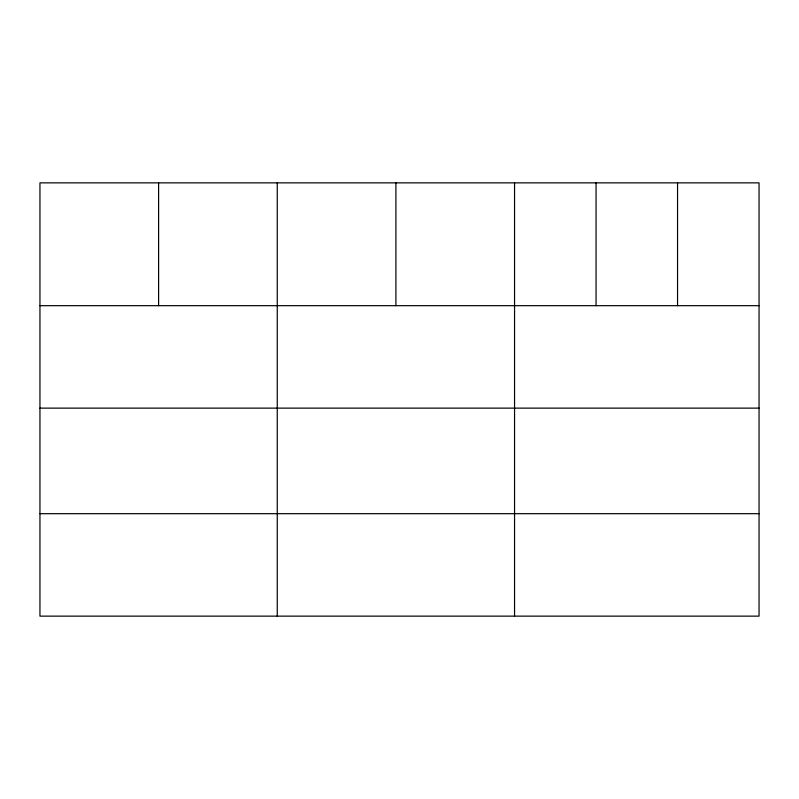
<?xml version="1.0" encoding="UTF-8"?>
<svg xmlns="http://www.w3.org/2000/svg" width="799" height="799" viewBox="0 0 799 799"><rect width="100%" height="100%" fill="white"/><g stroke="black" fill="none" stroke-linecap="round" stroke-linejoin="round"><path stroke-width="1.2" d="M759.05 408.129L759.05 182.861L39.95 182.861L39.95 616.139L759.05 616.139L759.05 408.129L39.95 408.129M39.95 305.677L759.05 305.677M39.95 513.687L759.05 513.687M677.552 182.861L677.552 305.677M596.054 182.861L596.054 305.677M514.556 182.861L514.556 616.139M395.904 182.861L395.904 305.677M277.253 182.861L277.253 616.139M158.602 182.861L158.602 305.677"/></g></svg>
